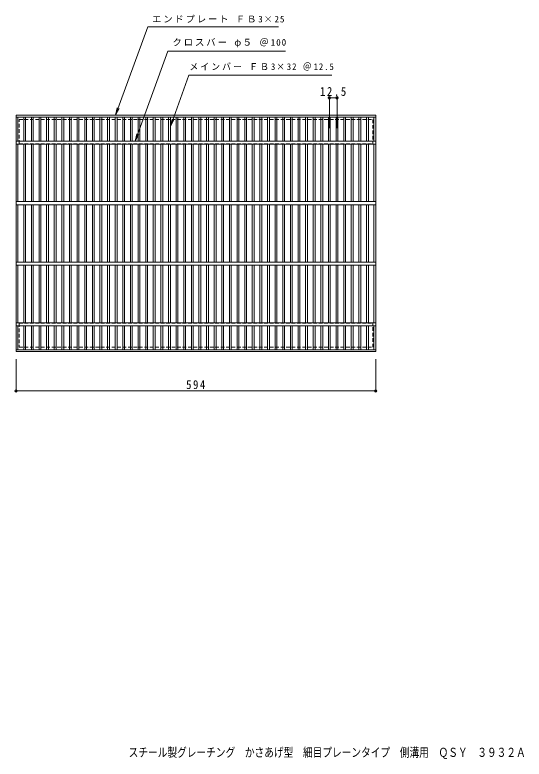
# Model space of a CAD drawing. Units: millimetres, scale not verified. Extents: x -643 to 892, y -682 to 547.
# Drawn here: x -643 to 199, y -682 to 547 of the extents above; entities that cross this region are included whole.
import ezdxf
from ezdxf.enums import TextEntityAlignment as Align

# ---------------------------------------------------------------- set-up
doc = ezdxf.new("R2010")
doc.units = ezdxf.units.MM
doc.header["$LTSCALE"] = 5
doc.header["$PDMODE"] = 32
doc.header["$PDSIZE"] = 4
doc.linetypes.add('DASHED1', pattern=[1.8, 1.2, -0.6])
for name, color, linetype, lineweight in [('A-1_ピット', 2, 'Continuous', 9), ('A-2_蓋', 3, 'Continuous', 9), ('A-4_寸法', 7, 'Continuous', 9)]:
    doc.layers.add(name, color=color, linetype=linetype, lineweight=lineweight)
doc.layers.add('F-5_F-5ﾚｲﾔ', color=2, linetype='Continuous')
doc.styles.add('ＭＳ ゴシック', font='')
doc.styles.get('ＭＳ ゴシック').set_extended_font_data('MS Gothic')

msp = doc.modelspace()

# ---------------------------------------------------------------- linework, layer by layer
at = {"layer": 'A-1_ピット', "linetype": 'DASHED1'}
for p, q in [((-635.541, 334.032), (-635.541, 374.032)), ((-635.541, 334.032), (-51.541, 334.032)), ((-635.541, 38.032), (-635.541, -1.968)), ((-635.541, 38.032), (-51.541, 38.032))]:
    msp.add_line(p, q, dxfattribs=at)
for points in [[(-635.541, 374.032), (-51.541, 374.032), (-51.541, 334.032)], [(-635.541, -1.968), (-51.541, -1.968), (-51.541, 38.032)]]:
    msp.add_lwpolyline(points, dxfattribs=at)
at = {"layer": 'A-2_蓋'}
for p, q in [((-640.541, 381.032), (-46.541, 381.032)), ((-640.541, -8.968), (-640.541, 381.032)), ((-46.541, 381.032), (-46.541, -8.968)), ((-640.541, 378.032), (-46.541, 378.032)), ((-637.54, 338.532), (-637.54, 378.032)), ((-627.78, 378.032), (-627.78, 338.532)), ((-624.78, 378.032), (-624.78, 338.532)), ((-615.2, 378.032), (-615.2, 338.532)), ((-612.2, 378.032), (-612.2, 338.532)), ((-602.62, 378.032), (-602.62, 338.532)), ((-599.62, 378.032), (-599.62, 338.532)), ((-590.04, 378.032), (-590.04, 338.532)), ((-587.04, 378.032), (-587.04, 338.532)), ((-577.46, 378.032), (-577.46, 338.532)), ((-574.46, 378.032), (-574.46, 338.532)), ((-564.88, 378.032), (-564.88, 338.532)), ((-561.88, 378.032), (-561.88, 338.532)), ((-552.3, 378.032), (-552.3, 338.532)), ((-549.3, 378.032), (-549.3, 338.532)), ((-539.72, 378.032), (-539.72, 338.532)), ((-536.72, 378.032), (-536.72, 338.532)), ((-527.14, 378.032), (-527.14, 338.532)), ((-524.14, 378.032), (-524.14, 338.532)), ((-514.56, 378.032), (-514.56, 338.532)), ((-511.56, 378.032), (-511.56, 338.532)), ((-501.98, 378.032), (-501.98, 338.532)), ((-498.98, 378.032), (-498.98, 338.532)), ((-489.4, 378.032), (-489.4, 338.532)), ((-486.4, 378.032), (-486.4, 338.532)), ((-476.82, 378.032), (-476.82, 338.532)), ((-473.82, 378.032), (-473.82, 338.532)), ((-464.24, 378.032), (-464.24, 338.532)), ((-461.24, 378.032), (-461.24, 338.532)), ((-451.66, 378.032), (-451.66, 338.532)), ((-448.66, 378.032), (-448.66, 338.532)), ((-439.08, 378.032), (-439.08, 338.532)), ((-436.08, 378.032), (-436.08, 338.532)), ((-426.5, 378.032), (-426.5, 338.532)), ((-423.5, 378.032), (-423.5, 338.532)), ((-413.92, 378.032), (-413.92, 338.532)), ((-410.92, 378.032), (-410.92, 338.532)), ((-401.34, 378.032), (-401.34, 338.532)), ((-398.34, 378.032), (-398.34, 338.532)), ((-388.76, 378.032), (-388.76, 338.532)), ((-385.76, 378.032), (-385.76, 338.532)), ((-376.18, 378.032), (-376.18, 338.532)), ((-373.18, 378.032), (-373.18, 338.532)), ((-363.6, 378.032), (-363.6, 338.532)), ((-360.6, 378.032), (-360.6, 338.532)), ((-351.02, 378.032), (-351.02, 338.532)), ((-348.02, 378.032), (-348.02, 338.532)), ((-338.44, 378.032), (-338.44, 338.532)), ((-335.44, 378.032), (-335.44, 338.532)), ((-325.86, 378.032), (-325.86, 338.532)), ((-322.86, 378.032), (-322.86, 338.532)), ((-313.28, 378.032), (-313.28, 338.532)), ((-310.28, 378.032), (-310.28, 338.532)), ((-300.7, 378.032), (-300.7, 338.532)), ((-297.7, 378.032), (-297.7, 338.532)), ((-288.12, 378.032), (-288.12, 338.532)), ((-285.12, 378.032), (-285.12, 338.532)), ((-275.54, 378.032), (-275.54, 338.532)), ((-272.54, 378.032), (-272.54, 338.532)), ((-262.96, 378.032), (-262.96, 338.532)), ((-259.96, 378.032), (-259.96, 338.532)), ((-250.38, 378.032), (-250.38, 338.532)), ((-247.38, 378.032), (-247.38, 338.532)), ((-237.8, 378.032), (-237.8, 338.532)), ((-234.8, 378.032), (-234.8, 338.532)), ((-225.22, 378.032), (-225.22, 338.532)), ((-222.22, 378.032), (-222.22, 338.532)), ((-212.64, 378.032), (-212.64, 338.532)), ((-209.64, 378.032), (-209.64, 338.532)), ((-200.06, 378.032), (-200.06, 338.532)), ((-197.06, 378.032), (-197.06, 338.532)), ((-187.48, 378.032), (-187.48, 338.532)), ((-184.48, 378.032), (-184.48, 338.532)), ((-174.899, 378.032), (-174.899, 338.532)), ((-171.9, 378.032), (-171.9, 338.532)), ((-162.32, 378.032), (-162.32, 338.532)), ((-159.32, 378.032), (-159.32, 338.532)), ((-149.74, 378.032), (-149.74, 338.532)), ((-146.739, 378.032), (-146.739, 338.532)), ((-137.16, 378.032), (-137.16, 338.532)), ((-134.16, 378.032), (-134.16, 338.532)), ((-124.58, 378.032), (-124.58, 338.532)), ((-121.58, 378.032), (-121.58, 338.532)), ((-112, 378.032), (-112, 338.532)), ((-109, 378.032), (-109, 338.532)), ((-99.42, 378.032), (-99.42, 338.532)), ((-96.42, 378.032), (-96.42, 338.532)), ((-86.84, 378.032), (-86.84, 338.532)), ((-83.84, 378.032), (-83.84, 338.532)), ((-74.26, 378.032), (-74.26, 338.532)), ((-71.259, 378.032), (-71.259, 338.532)), ((-61.679, 378.032), (-61.679, 338.532)), ((-58.679, 378.032), (-58.679, 338.532)), ((-49.54, 378.032), (-49.54, 338.532)), ((-640.541, 338.532), (-46.541, 338.532)), ((-640.541, 333.532), (-46.541, 333.532)), ((-637.54, 238.532), (-637.54, 333.532)), ((-627.78, 333.532), (-627.78, 238.532)), ((-624.78, 333.532), (-624.78, 238.532)), ((-615.2, 333.532), (-615.2, 238.532)), ((-612.2, 333.532), (-612.2, 238.532)), ((-602.62, 333.532), (-602.62, 238.532)), ((-599.62, 333.532), (-599.62, 238.532)), ((-590.04, 333.532), (-590.04, 238.532)), ((-587.04, 333.532), (-587.04, 238.532)), ((-577.46, 333.532), (-577.46, 238.532)), ((-574.46, 333.532), (-574.46, 238.532)), ((-564.88, 333.532), (-564.88, 238.532)), ((-561.88, 333.532), (-561.88, 238.532)), ((-552.3, 333.532), (-552.3, 238.532)), ((-549.3, 333.532), (-549.3, 238.532)), ((-539.72, 333.532), (-539.72, 238.532)), ((-536.72, 333.532), (-536.72, 238.532)), ((-527.14, 333.532), (-527.14, 238.532)), ((-524.14, 333.532), (-524.14, 238.532)), ((-514.56, 333.532), (-514.56, 238.532)), ((-511.56, 333.532), (-511.56, 238.532)), ((-501.98, 333.532), (-501.98, 238.532)), ((-498.98, 333.532), (-498.98, 238.532)), ((-489.4, 333.532), (-489.4, 238.532)), ((-486.4, 333.532), (-486.4, 238.532)), ((-476.82, 333.532), (-476.82, 238.532)), ((-473.82, 333.532), (-473.82, 238.532)), ((-464.24, 333.532), (-464.24, 238.532)), ((-461.24, 333.532), (-461.24, 238.532)), ((-451.66, 333.532), (-451.66, 238.532)), ((-448.66, 333.532), (-448.66, 238.532)), ((-439.08, 333.532), (-439.08, 238.532)), ((-436.08, 333.532), (-436.08, 238.532)), ((-426.5, 333.532), (-426.5, 238.532)), ((-423.5, 333.532), (-423.5, 238.532)), ((-413.92, 333.532), (-413.92, 238.532)), ((-410.92, 333.532), (-410.92, 238.532)), ((-401.34, 333.532), (-401.34, 238.532)), ((-398.34, 333.532), (-398.34, 238.532)), ((-388.76, 333.532), (-388.76, 238.532)), ((-385.76, 333.532), (-385.76, 238.532)), ((-376.18, 333.532), (-376.18, 238.532)), ((-373.18, 333.532), (-373.18, 238.532)), ((-363.6, 333.532), (-363.6, 238.532)), ((-360.6, 333.532), (-360.6, 238.532)), ((-351.02, 333.532), (-351.02, 238.532)), ((-348.02, 333.532), (-348.02, 238.532)), ((-338.44, 333.532), (-338.44, 238.532)), ((-335.44, 333.532), (-335.44, 238.532)), ((-325.86, 333.532), (-325.86, 238.532)), ((-322.86, 333.532), (-322.86, 238.532)), ((-313.28, 333.532), (-313.28, 238.532)), ((-310.28, 333.532), (-310.28, 238.532)), ((-300.7, 333.532), (-300.7, 238.532)), ((-297.7, 333.532), (-297.7, 238.532)), ((-288.12, 333.532), (-288.12, 238.532)), ((-285.12, 333.532), (-285.12, 238.532)), ((-275.54, 333.532), (-275.54, 238.532)), ((-272.54, 333.532), (-272.54, 238.532)), ((-262.96, 333.532), (-262.96, 238.532)), ((-259.96, 333.532), (-259.96, 238.532)), ((-250.38, 333.532), (-250.38, 238.532)), ((-247.38, 333.532), (-247.38, 238.532)), ((-237.8, 333.532), (-237.8, 238.532)), ((-234.8, 333.532), (-234.8, 238.532)), ((-225.22, 333.532), (-225.22, 238.532)), ((-222.22, 333.532), (-222.22, 238.532)), ((-212.64, 333.532), (-212.64, 238.532)), ((-209.64, 333.532), (-209.64, 238.532)), ((-200.06, 333.532), (-200.06, 238.532)), ((-197.06, 333.532), (-197.06, 238.532)), ((-187.48, 333.532), (-187.48, 238.532)), ((-184.48, 333.532), (-184.48, 238.532)), ((-174.899, 333.532), (-174.899, 238.532)), ((-171.9, 333.532), (-171.9, 238.532)), ((-162.32, 333.532), (-162.32, 238.532)), ((-159.32, 333.532), (-159.32, 238.532)), ((-149.74, 333.532), (-149.74, 238.532)), ((-146.739, 333.532), (-146.739, 238.532)), ((-137.16, 333.532), (-137.16, 238.532)), ((-134.16, 333.532), (-134.16, 238.532)), ((-124.58, 333.532), (-124.58, 238.532)), ((-121.58, 333.532), (-121.58, 238.532)), ((-112, 333.532), (-112, 238.532)), ((-109, 333.532), (-109, 238.532)), ((-99.42, 333.532), (-99.42, 238.532)), ((-96.42, 333.532), (-96.42, 238.532)), ((-86.84, 333.532), (-86.84, 238.532)), ((-83.84, 333.532), (-83.84, 238.532)), ((-74.26, 333.532), (-74.26, 238.532)), ((-71.259, 333.532), (-71.259, 238.532)), ((-61.679, 333.532), (-61.679, 238.532)), ((-58.679, 333.532), (-58.679, 238.532)), ((-49.54, 333.532), (-49.54, 238.532)), ((-640.541, 238.532), (-46.541, 238.532)), ((-640.541, 233.532), (-46.541, 233.532)), ((-637.54, 138.532), (-637.54, 233.532)), ((-627.78, 233.532), (-627.78, 138.532)), ((-624.78, 233.532), (-624.78, 138.532)), ((-615.2, 233.532), (-615.2, 138.532)), ((-612.2, 233.532), (-612.2, 138.532)), ((-602.62, 233.532), (-602.62, 138.532)), ((-599.62, 233.532), (-599.62, 138.532)), ((-590.04, 233.532), (-590.04, 138.532)), ((-587.04, 233.532), (-587.04, 138.532)), ((-577.46, 233.532), (-577.46, 138.532)), ((-574.46, 233.532), (-574.46, 138.532)), ((-564.88, 233.532), (-564.88, 138.532)), ((-561.88, 233.532), (-561.88, 138.532)), ((-552.3, 233.532), (-552.3, 138.532)), ((-549.3, 233.532), (-549.3, 138.532)), ((-539.72, 233.532), (-539.72, 138.532)), ((-536.72, 233.532), (-536.72, 138.532)), ((-527.14, 233.532), (-527.14, 138.532)), ((-524.14, 233.532), (-524.14, 138.532)), ((-514.56, 233.532), (-514.56, 138.532)), ((-511.56, 233.532), (-511.56, 138.532)), ((-501.98, 233.532), (-501.98, 138.532)), ((-498.98, 233.532), (-498.98, 138.532)), ((-489.4, 233.532), (-489.4, 138.532)), ((-486.4, 233.532), (-486.4, 138.532)), ((-476.82, 233.532), (-476.82, 138.532)), ((-473.82, 233.532), (-473.82, 138.532)), ((-464.24, 233.532), (-464.24, 138.532)), ((-461.24, 233.532), (-461.24, 138.532)), ((-451.66, 233.532), (-451.66, 138.532)), ((-448.66, 233.532), (-448.66, 138.532)), ((-439.08, 233.532), (-439.08, 138.532)), ((-436.08, 233.532), (-436.08, 138.532)), ((-426.5, 233.532), (-426.5, 138.532)), ((-423.5, 233.532), (-423.5, 138.532)), ((-413.92, 233.532), (-413.92, 138.532)), ((-410.92, 233.532), (-410.92, 138.532)), ((-401.34, 233.532), (-401.34, 138.532)), ((-398.34, 233.532), (-398.34, 138.532)), ((-388.76, 233.532), (-388.76, 138.532)), ((-385.76, 233.532), (-385.76, 138.532)), ((-376.18, 233.532), (-376.18, 138.532)), ((-373.18, 233.532), (-373.18, 138.532)), ((-363.6, 233.532), (-363.6, 138.532)), ((-360.6, 233.532), (-360.6, 138.532)), ((-351.02, 233.532), (-351.02, 138.532)), ((-348.02, 233.532), (-348.02, 138.532)), ((-338.44, 233.532), (-338.44, 138.532)), ((-335.44, 233.532), (-335.44, 138.532)), ((-325.86, 233.532), (-325.86, 138.532)), ((-322.86, 233.532), (-322.86, 138.532)), ((-313.28, 233.532), (-313.28, 138.532)), ((-310.28, 233.532), (-310.28, 138.532)), ((-300.7, 233.532), (-300.7, 138.532)), ((-297.7, 233.532), (-297.7, 138.532)), ((-288.12, 233.532), (-288.12, 138.532)), ((-285.12, 233.532), (-285.12, 138.532)), ((-275.54, 233.532), (-275.54, 138.532)), ((-272.54, 233.532), (-272.54, 138.532)), ((-262.96, 233.532), (-262.96, 138.532)), ((-259.96, 233.532), (-259.96, 138.532)), ((-250.38, 233.532), (-250.38, 138.532)), ((-247.38, 233.532), (-247.38, 138.532)), ((-237.8, 233.532), (-237.8, 138.532)), ((-234.8, 233.532), (-234.8, 138.532)), ((-225.22, 233.532), (-225.22, 138.532)), ((-222.22, 233.532), (-222.22, 138.532)), ((-212.64, 233.532), (-212.64, 138.532)), ((-209.64, 233.532), (-209.64, 138.532)), ((-200.06, 233.532), (-200.06, 138.532)), ((-197.06, 233.532), (-197.06, 138.532)), ((-187.48, 233.532), (-187.48, 138.532)), ((-184.48, 233.532), (-184.48, 138.532)), ((-174.899, 233.532), (-174.899, 138.532)), ((-171.9, 233.532), (-171.9, 138.532)), ((-162.32, 233.532), (-162.32, 138.532)), ((-159.32, 233.532), (-159.32, 138.532)), ((-149.74, 233.532), (-149.74, 138.532)), ((-146.739, 233.532), (-146.739, 138.532)), ((-137.16, 233.532), (-137.16, 138.532)), ((-134.16, 233.532), (-134.16, 138.532)), ((-124.58, 233.532), (-124.58, 138.532)), ((-121.58, 233.532), (-121.58, 138.532)), ((-112, 233.532), (-112, 138.532)), ((-109, 233.532), (-109, 138.532)), ((-99.42, 233.532), (-99.42, 138.532)), ((-96.42, 233.532), (-96.42, 138.532)), ((-86.84, 233.532), (-86.84, 138.532)), ((-83.84, 233.532), (-83.84, 138.532)), ((-74.26, 233.532), (-74.26, 138.532)), ((-71.259, 233.532), (-71.259, 138.532)), ((-61.679, 233.532), (-61.679, 138.532)), ((-58.679, 233.532), (-58.679, 138.532)), ((-49.54, 233.532), (-49.54, 138.532)), ((-640.541, 138.532), (-46.541, 138.532)), ((-640.541, 133.532), (-46.541, 133.532)), ((-637.54, 38.532), (-637.54, 133.532)), ((-627.78, 133.532), (-627.78, 38.532)), ((-624.78, 133.532), (-624.78, 38.532)), ((-615.2, 133.532), (-615.2, 38.532)), ((-612.2, 133.532), (-612.2, 38.532)), ((-602.62, 133.532), (-602.62, 38.532)), ((-599.62, 133.532), (-599.62, 38.532)), ((-590.04, 133.532), (-590.04, 38.532)), ((-587.04, 133.532), (-587.04, 38.532)), ((-577.46, 133.532), (-577.46, 38.532)), ((-574.46, 133.532), (-574.46, 38.532)), ((-564.88, 133.532), (-564.88, 38.532)), ((-561.88, 133.532), (-561.88, 38.532)), ((-552.3, 133.532), (-552.3, 38.532)), ((-549.3, 133.532), (-549.3, 38.532)), ((-539.72, 133.532), (-539.72, 38.532)), ((-536.72, 133.532), (-536.72, 38.532)), ((-527.14, 133.532), (-527.14, 38.532)), ((-524.14, 133.532), (-524.14, 38.532)), ((-514.56, 133.532), (-514.56, 38.532)), ((-511.56, 133.532), (-511.56, 38.532)), ((-501.98, 133.532), (-501.98, 38.532)), ((-498.98, 133.532), (-498.98, 38.532)), ((-489.4, 133.532), (-489.4, 38.532)), ((-486.4, 133.532), (-486.4, 38.532)), ((-476.82, 133.532), (-476.82, 38.532)), ((-473.82, 133.532), (-473.82, 38.532)), ((-464.24, 133.532), (-464.24, 38.532)), ((-461.24, 133.532), (-461.24, 38.532)), ((-451.66, 133.532), (-451.66, 38.532)), ((-448.66, 133.532), (-448.66, 38.532)), ((-439.08, 133.532), (-439.08, 38.532)), ((-436.08, 133.532), (-436.08, 38.532)), ((-426.5, 133.532), (-426.5, 38.532)), ((-423.5, 133.532), (-423.5, 38.532)), ((-413.92, 133.532), (-413.92, 38.532)), ((-410.92, 133.532), (-410.92, 38.532)), ((-401.34, 133.532), (-401.34, 38.532)), ((-398.34, 133.532), (-398.34, 38.532)), ((-388.76, 133.532), (-388.76, 38.532)), ((-385.76, 133.532), (-385.76, 38.532)), ((-376.18, 133.532), (-376.18, 38.532)), ((-373.18, 133.532), (-373.18, 38.532)), ((-363.6, 133.532), (-363.6, 38.532)), ((-360.6, 133.532), (-360.6, 38.532)), ((-351.02, 133.532), (-351.02, 38.532)), ((-348.02, 133.532), (-348.02, 38.532)), ((-338.44, 133.532), (-338.44, 38.532)), ((-335.44, 133.532), (-335.44, 38.532)), ((-325.86, 133.532), (-325.86, 38.532)), ((-322.86, 133.532), (-322.86, 38.532)), ((-313.28, 133.532), (-313.28, 38.532)), ((-310.28, 133.532), (-310.28, 38.532)), ((-300.7, 133.532), (-300.7, 38.532)), ((-297.7, 133.532), (-297.7, 38.532)), ((-288.12, 133.532), (-288.12, 38.532)), ((-285.12, 133.532), (-285.12, 38.532)), ((-275.54, 133.532), (-275.54, 38.532)), ((-272.54, 133.532), (-272.54, 38.532)), ((-262.96, 133.532), (-262.96, 38.532)), ((-259.96, 133.532), (-259.96, 38.532)), ((-250.38, 133.532), (-250.38, 38.532)), ((-247.38, 133.532), (-247.38, 38.532)), ((-237.8, 133.532), (-237.8, 38.532)), ((-234.8, 133.532), (-234.8, 38.532)), ((-225.22, 133.532), (-225.22, 38.532)), ((-222.22, 133.532), (-222.22, 38.532)), ((-212.64, 133.532), (-212.64, 38.532)), ((-209.64, 133.532), (-209.64, 38.532)), ((-200.06, 133.532), (-200.06, 38.532)), ((-197.06, 133.532), (-197.06, 38.532)), ((-187.48, 133.532), (-187.48, 38.532)), ((-184.48, 133.532), (-184.48, 38.532)), ((-174.899, 133.532), (-174.899, 38.532)), ((-171.9, 133.532), (-171.9, 38.532)), ((-162.32, 133.532), (-162.32, 38.532)), ((-159.32, 133.532), (-159.32, 38.532)), ((-149.74, 133.532), (-149.74, 38.532)), ((-146.739, 133.532), (-146.739, 38.532)), ((-137.16, 133.532), (-137.16, 38.532)), ((-134.16, 133.532), (-134.16, 38.532)), ((-124.58, 133.532), (-124.58, 38.532)), ((-121.58, 133.532), (-121.58, 38.532)), ((-112, 133.532), (-112, 38.532)), ((-109, 133.532), (-109, 38.532)), ((-99.42, 133.532), (-99.42, 38.532)), ((-96.42, 133.532), (-96.42, 38.532)), ((-86.84, 133.532), (-86.84, 38.532)), ((-83.84, 133.532), (-83.84, 38.532)), ((-74.26, 133.532), (-74.26, 38.532)), ((-71.259, 133.532), (-71.259, 38.532)), ((-61.679, 133.532), (-61.679, 38.532)), ((-58.679, 133.532), (-58.679, 38.532)), ((-49.54, 133.532), (-49.54, 38.532)), ((-640.541, 38.532), (-46.541, 38.532)), ((-640.541, 33.532), (-46.541, 33.532)), ((-637.54, -5.968), (-637.54, 33.532)), ((-627.78, 33.532), (-627.78, -5.968)), ((-624.78, 33.532), (-624.78, -5.968)), ((-615.2, 33.532), (-615.2, -5.968)), ((-612.2, 33.532), (-612.2, -5.968)), ((-602.62, 33.532), (-602.62, -5.968)), ((-599.62, 33.532), (-599.62, -5.968)), ((-590.04, 33.532), (-590.04, -5.968)), ((-587.04, 33.532), (-587.04, -5.968)), ((-577.46, 33.532), (-577.46, -5.968)), ((-574.46, 33.532), (-574.46, -5.968)), ((-564.88, 33.532), (-564.88, -5.968)), ((-561.88, 33.532), (-561.88, -5.968)), ((-552.3, 33.532), (-552.3, -5.968)), ((-549.3, 33.532), (-549.3, -5.968)), ((-539.72, 33.532), (-539.72, -5.968)), ((-536.72, 33.532), (-536.72, -5.968)), ((-527.14, 33.532), (-527.14, -5.968)), ((-524.14, 33.532), (-524.14, -5.968)), ((-514.56, 33.532), (-514.56, -5.968)), ((-511.56, 33.532), (-511.56, -5.968)), ((-501.98, 33.532), (-501.98, -5.968)), ((-498.98, 33.532), (-498.98, -5.968)), ((-489.4, 33.532), (-489.4, -5.968)), ((-486.4, 33.532), (-486.4, -5.968)), ((-476.82, 33.532), (-476.82, -5.968)), ((-473.82, 33.532), (-473.82, -5.968)), ((-464.24, 33.532), (-464.24, -5.968)), ((-461.24, 33.532), (-461.24, -5.968)), ((-451.66, 33.532), (-451.66, -5.968)), ((-448.66, 33.532), (-448.66, -5.968)), ((-439.08, 33.532), (-439.08, -5.968)), ((-436.08, 33.532), (-436.08, -5.968)), ((-426.5, 33.532), (-426.5, -5.968)), ((-423.5, 33.532), (-423.5, -5.968)), ((-413.92, 33.532), (-413.92, -5.968)), ((-410.92, 33.532), (-410.92, -5.968)), ((-401.34, 33.532), (-401.34, -5.968)), ((-398.34, 33.532), (-398.34, -5.968)), ((-388.76, 33.532), (-388.76, -5.968)), ((-385.76, 33.532), (-385.76, -5.968)), ((-376.18, 33.532), (-376.18, -5.968)), ((-373.18, 33.532), (-373.18, -5.968)), ((-363.6, 33.532), (-363.6, -5.968)), ((-360.6, 33.532), (-360.6, -5.968)), ((-351.02, 33.532), (-351.02, -5.968)), ((-348.02, 33.532), (-348.02, -5.968)), ((-338.44, 33.532), (-338.44, -5.968)), ((-335.44, 33.532), (-335.44, -5.968)), ((-325.86, 33.532), (-325.86, -5.968)), ((-322.86, 33.532), (-322.86, -5.968)), ((-313.28, 33.532), (-313.28, -5.968)), ((-310.28, 33.532), (-310.28, -5.968)), ((-300.7, 33.532), (-300.7, -5.968)), ((-297.7, 33.532), (-297.7, -5.968)), ((-288.12, 33.532), (-288.12, -5.968)), ((-285.12, 33.532), (-285.12, -5.968)), ((-275.54, 33.532), (-275.54, -5.968)), ((-272.54, 33.532), (-272.54, -5.968)), ((-262.96, 33.532), (-262.96, -5.968)), ((-259.96, 33.532), (-259.96, -5.968)), ((-250.38, 33.532), (-250.38, -5.968)), ((-247.38, 33.532), (-247.38, -5.968)), ((-237.8, 33.532), (-237.8, -5.968)), ((-234.8, 33.532), (-234.8, -5.968)), ((-225.22, 33.532), (-225.22, -5.968)), ((-222.22, 33.532), (-222.22, -5.968)), ((-212.64, 33.532), (-212.64, -5.968)), ((-209.64, 33.532), (-209.64, -5.968)), ((-200.06, 33.532), (-200.06, -5.968)), ((-197.06, 33.532), (-197.06, -5.968)), ((-187.48, 33.532), (-187.48, -5.968)), ((-184.48, 33.532), (-184.48, -5.968)), ((-174.899, 33.532), (-174.899, -5.968)), ((-171.9, 33.532), (-171.9, -5.968)), ((-162.32, 33.532), (-162.32, -5.968)), ((-159.32, 33.532), (-159.32, -5.968)), ((-149.74, 33.532), (-149.74, -5.968)), ((-146.739, 33.532), (-146.739, -5.968)), ((-137.16, 33.532), (-137.16, -5.968)), ((-134.16, 33.532), (-134.16, -5.968)), ((-124.58, 33.532), (-124.58, -5.968)), ((-121.58, 33.532), (-121.58, -5.968)), ((-112, 33.532), (-112, -5.968)), ((-109, 33.532), (-109, -5.968)), ((-99.42, 33.532), (-99.42, -5.968)), ((-96.42, 33.532), (-96.42, -5.968)), ((-86.84, 33.532), (-86.84, -5.968)), ((-83.84, 33.532), (-83.84, -5.968)), ((-74.26, 33.532), (-74.26, -5.968)), ((-71.259, 33.532), (-71.259, -5.968)), ((-61.679, 33.532), (-61.679, -5.968)), ((-58.679, 33.532), (-58.679, -5.968)), ((-49.54, 33.532), (-49.54, -5.968)), ((-46.541, -5.968), (-640.541, -5.968)), ((-46.541, -8.968), (-640.541, -8.968))]:
    msp.add_line(p, q, dxfattribs=at)
at = {"layer": 'A-4_寸法'}
for p, q in [((-476.384, 381.032), (-423.116, 527.041)), ((-423.116, 527.041), (-207.219, 527.041)), ((-123.08, 359.584), (-123.08, 411.431)), ((-123.08, 409.931), (-110.5, 409.931)), ((-110.5, 359.584), (-110.5, 411.431)), ((-476.384, 381.032), (-473.623, 393.223)), ((-476.384, 381.032), (-470.562, 392.093)), ((-385.76, 362.765), (-383, 374.957)), ((-385.76, 362.765), (-379.939, 373.827)), ((-443.87, 338.532), (-441.11, 350.723)), ((-443.87, 338.532), (-438.048, 349.593)), ((-640.541, -21.468), (-640.541, -75.579)), ((-46.541, -21.468), (-46.541, -75.579)), ((-640.541, -74.079), (-46.541, -74.079))]:
    msp.add_line(p, q, dxfattribs=at)
for points in [[(-443.87, 338.532), (-389.68, 487.041), (-195.478, 487.041)], [(-385.76, 362.765), (-355.065, 447.611), (-119.248, 447.611)]]:
    msp.add_lwpolyline(points, dxfattribs=at)
for p in [(-123.08, 409.931), (-110.5, 409.931), (-640.541, -74.079), (-46.541, -74.079)]:
    msp.add_point(p, dxfattribs=at)

# ---------------------------------------------------------------- texts
at = {"layer": 'A-4_寸法', "char_height": 11, "attachment_point": 7, "style": 'ＭＳ ゴシック'}
for s, insert in [('\\T1.2;エンドプレート\\~ＦＢ3×25', (-415.969, 533.754)), ('\\T1.21;クロスバー\\~φ５\\~＠100', (-382.308, 493.03)), ('\\T1.23;\\W0.95;メインバー\\~ＦＢ3×32\\~＠12.5', (-354.248, 454.847))]:
    msp.add_mtext(s, dxfattribs=dict(at, insert=insert))
at = {"layer": 'A-4_寸法', "color": 2, "char_height": 14.66, "attachment_point": 7, "style": 'ＭＳ ゴシック'}
for s, insert in [('\\T1.28;\\W0.9;12.5', (-138.665, 412.931)), ('\\T1.27;\\W0.9;594', (-359.791, -71.079))]:
    msp.add_mtext(s, dxfattribs=dict(at, insert=insert))
at = {"layer": 'F-5_F-5ﾚｲﾔ', "style": 'ＭＳ ゴシック', "width": 0.8}
msp.add_text('スチール製グレーチング\u3000かさあげ型\u3000細目プレーンタイプ\u3000側溝用\u3000ＱＳＹ\u3000３９３２Ａ', height=14.66, dxfattribs=at).set_placement((-454.642, -682.552), align=Align.BOTTOM_LEFT)

doc.saveas('drawing.dxf')
